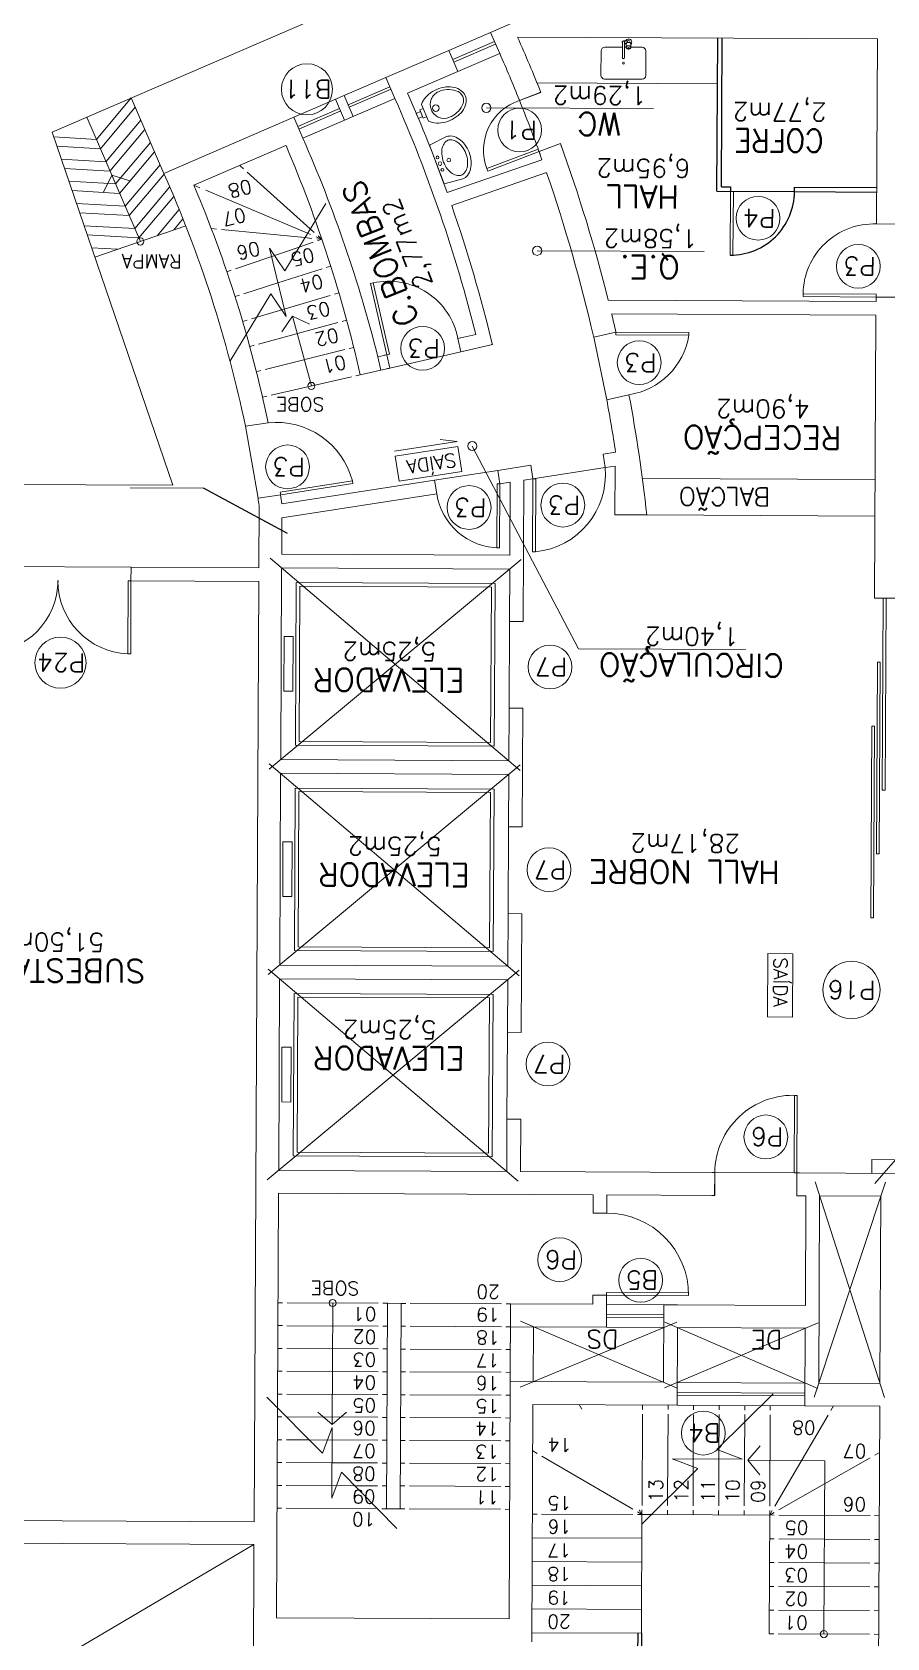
# Model space of a CAD drawing. Extents: x -1057 to 3416, y -340 to 4111.
# Drawn here: x 2277.58 to 2286.94, y -29.12 to -11.53 of the extents above; entities that cross this region are included whole.
import ezdxf
from ezdxf.enums import TextEntityAlignment as Align

# ---------------------------------------------------------------- set-up
doc = ezdxf.new("R2010")
doc.units = 0
doc.header["$LTSCALE"] = 50
for name, pattern in [('CONTINU', [0]), ('DASHDOT', [1, 0.5, -0.25, 0, -0.25]), ('HIDDEN', [9.525, 6.35, -3.175])]:
    doc.linetypes.add(name, pattern=pattern)
doc.layers.add('0.1', color=8, linetype='Continuous', lineweight=13)
doc.styles.add('80X50', font='romans.shx')
doc.styles.get("Standard").update_dxf_attribs({"font": 'romans.shx'})

# ---------------------------------------------------------------- blocks, each defined once
blk = doc.blocks.new('P60 - parede 25cm')
blk.add_lwpolyline([(-0.725, 0.57), (-0.125, 0.57), (-0.125, 0.6), (-0.725, 0.6)], close=True)
for points in [[(-0.125, 0.63), (-0.125, 0.6), (0.125, 0.6), (0.125, 0.63)], [(-0.125, -0.03), (-0.125, 0), (0.125, 0), (0.125, -0.03)]]:
    blk.add_lwpolyline(points)
at = {"color": 8}
blk.add_arc((-0.154, 0.57), 0.571, 180, 272.8975, dxfattribs=at)
blk = doc.blocks.new('P90 - parede 25cm')
for points in [[(-0.125, 0.93), (-0.125, 0.9), (0.125, 0.9), (0.125, 0.93)], [(-0.125, -0.03), (-0.125, 0), (0.125, 0), (0.125, -0.03)]]:
    blk.add_lwpolyline(points)
blk.add_lwpolyline([(-0.975, 0.03), (-0.125, 0.03), (-0.125, 0), (-0.975, 0)], close=True)
at = {"color": 8}
blk.add_arc((-0.117, 0.042), 0.859, 90.5007, 182.7724, dxfattribs=at)
blk = doc.blocks.new('P80 - parede 25cm')
for points in [[(-0.03, -0.125), (0, -0.125), (0, 0.125), (-0.03, 0.125)], [(0.83, -0.125), (0.8, -0.125), (0.8, 0.125), (0.83, 0.125)]]:
    blk.add_lwpolyline(points)
blk.add_lwpolyline([(0.77, -0.925), (0.77, -0.125), (0.8, -0.125), (0.8, -0.925)], close=True)
at = {"color": 8}
blk.add_arc((0.774, -0.15), 0.775, 178.1408, 269.6698, dxfattribs=at)
blk = doc.blocks.new('P90')
for points in [[(0.075, 0.93), (0.075, 0.9), (-0.075, 0.9), (-0.075, 0.93)], [(0.075, -0.03), (0.075, 0), (-0.075, 0), (-0.075, -0.03)]]:
    blk.add_lwpolyline(points)
blk.add_lwpolyline([(0.975, 0.87), (0.075, 0.87), (0.075, 0.9), (0.975, 0.9)], close=True)
at = {"color": 8}
blk.add_arc((0.075, 0.9), 0.9, 270, 0, dxfattribs=at)
blk = doc.blocks.new('P80')
for points in [[(0, 0.86), (0, 0.83), (0.15, 0.83), (0.15, 0.86)], [(0, 0), (0, 0.03), (0.15, 0.03), (0.15, 0)]]:
    blk.add_lwpolyline(points)
blk.add_lwpolyline([(-0.8, 0.06), (0, 0.06), (0, 0.03), (-0.8, 0.03)], close=True)
at = {"color": 8}
blk.add_arc((-0.025, 0.056), 0.775, 88.1408, 179.6698, dxfattribs=at)
blk = doc.blocks.new('Cuba-emp')
blk.add_lwpolyline([(0.21, 0.248), (0, 0.227), (0, -0.227), (0.21, -0.248, 0.137816), (0.271, -0.231, 0.107041), (0.329, -0.176, 0.080751), (0.364, -0.099, 0.068643), (0.378, -0.001, 0.068643), (0.364, 0.098, 0.080751), (0.329, 0.174, 0.107041), (0.271, 0.23, 0.115752), (0.21, 0.248)], format="xyb")
blk.add_lwpolyline([(0.21, 0.205, -0.131827), (0.25, 0.194, -0.106633), (0.297, 0.151, -0.083482), (0.328, 0.087, -0.072232), (0.341, 0, -0.072232), (0.328, -0.087, -0.083482), (0.297, -0.151, -0.106633), (0.25, -0.194, -0.131827), (0.21, -0.205, -0.131827), (0.17, -0.194, -0.106633), (0.123, -0.151, -0.083482), (0.092, -0.087, -0.072232), (0.079, 0, -0.072232), (0.092, 0.087, -0.083482), (0.123, 0.151, -0.106633), (0.17, 0.194, -0.131827)], format="xyb", close=True)
for centre, radius in [((0.037, -0.002), 0.0193), ((0.037, -0.002), 0.0193), ((0.036, 0.071), 0.0155), ((0.14, -0.001), 0.0198), ((0.036, -0.076), 0.0155)]:
    blk.add_circle(centre, radius)
blk = doc.blocks.new('Vaso')
for points in [[(0.03, -0.05), (0.03, 0), (-0.03, 0), (-0.03, -0.05)], [(0.05, -0.09), (0.05, -0.05), (-0.05, -0.05), (-0.05, -0.09)]]:
    blk.add_lwpolyline(points)
for points in [[(0.183, -0.31, -0.071776), (0.168, -0.413, -0.083144), (0.129, -0.494, -0.106699), (0.065, -0.552, -0.132564), (-0.002, -0.57, -0.132564), (-0.069, -0.552, -0.106699), (-0.133, -0.494, -0.083144), (-0.172, -0.413, -0.071776), (-0.187, -0.31, -0.071776), (-0.172, -0.207, -0.083144), (-0.133, -0.126, -0.060171), (-0.1, -0.09), (0.096, -0.09, -0.060171), (0.129, -0.126, -0.083144), (0.168, -0.207, -0.071776)], [(-0.088, -0.497, 0.2474), (0, -0.541, 0.2474), (0.088, -0.497, 0.197858), (0.152, -0.318, 0.418329), (0, -0.168, 0.418329), (-0.152, -0.318, 0.197858)]]:
    blk.add_lwpolyline(points, format="xyb", close=True)
blk.add_circle((-0.002, -0.22), 0.0352)
blk = doc.blocks.new('ÁREA')
for p in [(0.00005, 0.00376), (0, 0)]:
    blk.add_attdef('COMPARTIMENTO', text='', height=0.0025).set_placement(p, align=Align.CENTER)
at = {"color": 1}
for p in [(-0.00005, -0.00376), (-0.0001, -0.00752)]:
    blk.add_attdef('ÁREA', text='', height=0.002, dxfattribs=at).set_placement(p, align=Align.CENTER)
blk = doc.blocks.new('PIA')
for p, q in [((0, 0.245), (0.044, 0.245)), ((0.01, 0.23), (0.01, 0.06)), ((0.01, 0.215), (0.031, 0.215)), ((0.03, 0.175), (0.01, 0.175))]:
    blk.add_line(p, q)
blk.add_lwpolyline([(-0.01, 0.23), (-0.01, 0.06)])
for points in [[(0.08, 0.173), (0.08, 0.21, 0.133256), (0.078, 0.217, 0.106756), (0.073, 0.223, 0.082828), (0.065, 0.227, 0.071352), (0.055, 0.228, 0.071352), (0.045, 0.227, 0.082828), (0.037, 0.223, 0.106756), (0.032, 0.217, 0.133256), (0.03, 0.21), (0.03, 0.173)], [(-0.01, 0.175), (-0.205, 0.175, 0.414214), (-0.245, 0.135), (-0.245, -0.135, 0.414214), (-0.205, -0.175), (0.205, -0.175, 0.414214), (0.245, -0.135), (0.245, 0.135, 0.414214), (0.205, 0.175), (0.08, 0.175)]]:
    blk.add_lwpolyline(points, format="xyb")
blk.add_lwpolyline([(0.03, 0.173, 0.133256), (0.032, 0.166, 0.106756), (0.037, 0.16, 0.082828), (0.045, 0.157, 0.071352), (0.055, 0.155, 0.071352), (0.065, 0.157, 0.082828), (0.073, 0.16, 0.106756), (0.078, 0.166, 0.133256), (0.08, 0.173, 0.133256), (0.078, 0.179, 0.106756), (0.073, 0.185, 0.082828), (0.065, 0.189, 0.071352), (0.055, 0.19, 0.071352), (0.045, 0.189, 0.082828), (0.037, 0.185, 0.106756), (0.032, 0.179, 0.133256)], format="xyb", close=True)
at = {"color": 8}
for points in [[(0.046, 0.245, 0.263265), (0.037, 0.23), (0.037, 0.223)], [(0.073, 0.223), (0.073, 0.23, 0.546464), (0.048, 0.246, 0.546464)]]:
    blk.add_lwpolyline(points, format="xyb", dxfattribs=at)
blk.add_lwpolyline([(0.062, 0.165, 0.133256), (0.062, 0.167, 0.106756), (0.06, 0.169, 0.082828), (0.058, 0.17, 0.071352), (0.055, 0.171, 0.071352), (0.052, 0.17, 0.082828), (0.05, 0.169, 0.106756), (0.048, 0.167, 0.133256), (0.047, 0.165, 0.133256), (0.048, 0.163, 0.106756), (0.05, 0.162, 0.082828), (0.052, 0.16, 0.071352), (0.055, 0.16, 0.071352), (0.058, 0.16, 0.082828), (0.06, 0.162, 0.106756), (0.062, 0.163, 0.133256)], format="xyb", close=True, dxfattribs=at)
blk.add_circle((0, 0), 0.01)
for centre, radius, start, end in [((0, 0.23), 0.015, 311.8103, 228.1897), ((0, 0.23), 0.01, 0.0002, 180.0002), ((0.044, 0.255), 0.01, 270, 294.62), ((0, 0.06), 0.01, 180.0001, 0.0001)]:
    blk.add_arc(centre, radius, start, end)
for centre, radius, start, end in [((0.055, 0.23), 0.035, 315.5847, 154.6231), ((0.055, 0.23), 0.035, 205.3769, 224.4153), ((0, 0.06), 0.0125, 143.1301, 36.8699)]:
    blk.add_arc(centre, radius, start, end, dxfattribs=at)

msp = doc.modelspace()

# ---------------------------------------------------------------- linework, layer by layer
at = {"layer": '0.1', "color": 8}
for p, q in [((2281.583, -10.992), (2277.794, -12.625)), ((2282.142, -11.731), (2282.601, -11.533)), ((2282.185, -11.832), (2282.645, -11.634)), ((2282.197, -11.86), (2282.656, -11.662)), ((2282.241, -11.961), (2282.7, -11.763)), ((2280.443, -12.463), (2281.453, -12.028)), ((2281.038, -12.327), (2281.497, -12.129)), ((2283.109, -12.087), (2285.086, -12.097)), ((2280.542, -12.693), (2281.552, -12.257)), ((2281.001, -12.495), (2280.902, -12.266)), ((2281.093, -12.455), (2280.994, -12.226)), ((2281.049, -12.354), (2281.509, -12.156)), ((2280.487, -12.564), (2280.946, -12.367)), ((2280.498, -12.592), (2280.958, -12.394)), ((2279.119, -16.494), (2277.794, -12.625)), ((2278.448, -13.097), (2278.357, -13.283)), ((2278.762, -13.824), (2278.448, -13.097)), ((2278.448, -13.097), (2278.646, -13.158)), ((2280.428, -14.642), (2280.312, -14.814)), ((2280.636, -15.406), (2280.428, -14.642)), ((2280.428, -14.642), (2280.615, -14.731)), ((2283.731, -14.874), (2283.873, -15.559)), ((2282.276, -15.033), (2281.496, -15.21)), ((2280.052, -16.635), (2279.913, -15.847)), ((2281.987, -16.439), (2282.679, -16.332)), ((2283.065, -16.424), (2283.856, -16.301)), ((2279.119, -16.494), (2268.665, -16.443)), ((2284.264, -16.42), (2286.815, -16.432)), ((2284.312, -16.82), (2286.813, -16.832)), ((2277.06, -17.384), (2278.66, -17.392)), ((2282.807, -17.987), (2282.803, -18.937)), ((2282.796, -20.237), (2282.792, -21.187)), ((2282.78, -23.437), (2282.785, -22.487)), ((2285.958, -24.028), (2285.058, -24.024)), ((2280.321, -25.45), (2280.271, -25.45)), ((2281.37, -25.455), (2280.371, -25.451)), ((2280.87, -25.453), (2280.864, -26.784)), ((2281.47, -25.456), (2281.42, -25.456)), ((2281.67, -25.457), (2281.62, -25.457)), ((2282.82, -25.463), (2282.77, -25.462)), ((2282.816, -26.313), (2282.82, -25.463)), ((2284.65, -25.472), (2283.87, -25.468)), ((2284.5, -25.581), (2283.87, -25.578)), ((2284.5, -25.611), (2283.87, -25.608)), ((2280.319, -25.7), (2280.269, -25.7)), ((2281.369, -25.705), (2280.369, -25.701)), ((2281.469, -25.706), (2281.419, -25.706)), ((2281.669, -25.707), (2281.619, -25.707)), ((2282.819, -25.713), (2282.769, -25.712)), ((2284.499, -25.721), (2283.869, -25.718)), ((2280.318, -25.95), (2280.268, -25.95)), ((2281.368, -25.955), (2280.368, -25.951)), ((2281.468, -25.956), (2281.418, -25.956)), ((2281.668, -25.957), (2281.618, -25.957)), ((2282.818, -25.963), (2282.768, -25.962)), ((2280.317, -26.2), (2280.267, -26.2)), ((2281.367, -26.205), (2280.367, -26.201)), ((2281.467, -26.206), (2281.417, -26.206)), ((2281.667, -26.207), (2281.617, -26.207)), ((2282.817, -26.213), (2282.767, -26.212)), ((2286.046, -26.329), (2284.646, -26.322)), ((2280.316, -26.45), (2280.266, -26.45)), ((2281.366, -26.455), (2280.366, -26.451)), ((2281.466, -26.456), (2281.416, -26.456)), ((2281.666, -26.457), (2281.616, -26.457)), ((2282.816, -26.463), (2282.766, -26.462)), ((2286.046, -26.439), (2284.646, -26.432)), ((2286.046, -26.469), (2284.646, -26.462)), ((2280.314, -26.7), (2280.264, -26.7)), ((2281.364, -26.705), (2280.364, -26.701)), ((2280.864, -26.784), (2280.707, -26.649)), ((2280.864, -26.784), (2281.022, -26.65)), ((2281.464, -26.706), (2281.414, -26.706)), ((2281.664, -26.707), (2281.614, -26.707)), ((2282.814, -26.713), (2282.764, -26.712)), ((2284.545, -26.621), (2284.545, -26.571)), ((2286.045, -26.579), (2284.645, -26.572)), ((2284.825, -26.623), (2284.825, -26.573)), ((2285.105, -26.624), (2285.105, -26.574)), ((2285.38, -27.675), (2285.385, -26.675)), ((2285.385, -26.625), (2285.385, -26.575)), ((2285.66, -27.677), (2285.665, -26.677)), ((2285.665, -26.627), (2285.665, -26.577)), ((2285.717, -27.677), (2286.3, -26.68)), ((2286.329, -26.63), (2286.358, -26.58)), ((2280.313, -26.95), (2280.263, -26.95)), ((2280.613, -26.952), (2281.363, -26.955)), ((2281.463, -26.956), (2281.413, -26.956)), ((2281.663, -26.957), (2281.613, -26.957)), ((2282.813, -26.963), (2282.763, -26.962)), ((2285.418, -27.175), (2285.554, -27.019)), ((2280.312, -27.2), (2280.262, -27.2)), ((2281.362, -27.205), (2280.862, -27.203)), ((2281.462, -27.206), (2281.412, -27.206)), ((2281.662, -27.207), (2281.612, -27.207)), ((2282.812, -27.213), (2282.762, -27.212)), ((2284.82, -27.673), (2284.822, -27.161)), ((2285.1, -27.674), (2285.102, -27.162)), ((2285.418, -27.175), (2286.262, -27.18)), ((2285.418, -27.175), (2285.552, -27.334)), ((2285.759, -27.719), (2286.762, -27.147)), ((2286.253, -29.08), (2286.262, -27.18)), ((2286.812, -27.118), (2286.863, -27.09)), ((2280.311, -27.45), (2280.261, -27.45)), ((2281.361, -27.455), (2281.111, -27.454)), ((2281.461, -27.456), (2281.411, -27.456)), ((2281.661, -27.457), (2281.611, -27.457)), ((2282.811, -27.463), (2282.761, -27.462)), ((2284.54, -27.671), (2284.54, -27.594)), ((2280.309, -27.7), (2280.259, -27.7)), ((2281.659, -27.707), (2281.609, -27.707)), ((2282.809, -27.713), (2282.759, -27.712)), ((2285.709, -27.777), (2284.362, -27.77)), ((2284.539, -27.771), (2284.539, -27.721)), ((2284.819, -27.773), (2284.819, -27.723)), ((2285.099, -27.774), (2285.099, -27.724)), ((2285.379, -27.775), (2285.379, -27.725)), ((2285.653, -29.077), (2285.659, -27.727)), ((2285.659, -27.777), (2285.688, -27.727)), ((2285.659, -27.777), (2285.709, -27.748)), ((2286.759, -27.782), (2285.759, -27.777)), ((2286.859, -27.783), (2286.809, -27.782)), ((2285.708, -28.037), (2285.658, -28.037)), ((2286.758, -28.042), (2285.758, -28.037)), ((2286.858, -28.043), (2286.808, -28.042)), ((2285.707, -28.297), (2285.657, -28.297)), ((2286.757, -28.302), (2285.757, -28.297)), ((2286.857, -28.303), (2286.807, -28.302)), ((2285.705, -28.557), (2285.655, -28.557)), ((2286.755, -28.562), (2285.755, -28.557)), ((2286.855, -28.563), (2286.805, -28.562)), ((2285.704, -28.817), (2285.654, -28.817)), ((2286.754, -28.822), (2285.754, -28.817)), ((2286.854, -28.823), (2286.804, -28.822)), ((2285.703, -29.077), (2285.653, -29.077)), ((2286.753, -29.082), (2285.753, -29.077)), ((2286.853, -29.083), (2286.803, -29.082))]:
    msp.add_line(p, q, dxfattribs=at)
at = {"layer": '0.1', "color": 7}
for p, q in [((2282.827, -11.435), (2282.601, -11.533)), ((2282.7, -11.763), (2282.601, -11.533)), ((2282.895, -11.586), (2286.839, -11.605)), ((2286.829, -13.632), (2286.839, -11.605)), ((2282.142, -11.731), (2281.453, -12.028)), ((2282.241, -11.961), (2282.142, -11.731)), ((2282.241, -11.961), (2281.69, -12.198)), ((2281.552, -12.257), (2281.453, -12.028)), ((2283.151, -12.19), (2282.918, -12.279)), ((2280.443, -12.463), (2279.019, -13.078)), ((2280.542, -12.693), (2280.443, -12.463)), ((2280.358, -12.772), (2279.348, -13.208)), ((2283.132, -12.84), (2283.365, -12.751)), ((2282.124, -13.289), (2283.163, -12.929)), ((2282.174, -13.43), (2283.213, -13.07)), ((2287.079, -13.633), (2286.829, -13.632)), ((2283.89, -14.468), (2286.825, -14.482)), ((2286.825, -14.482), (2286.825, -14.432)), ((2286.825, -14.432), (2287.075, -14.433)), ((2283.927, -14.618), (2286.824, -14.632)), ((2286.809, -17.732), (2286.824, -14.632)), ((2282.242, -14.886), (2282.438, -14.842)), ((2282.242, -14.886), (2282.276, -15.033)), ((2283.974, -14.818), (2283.731, -14.874)), ((2281.365, -15.086), (2281.462, -15.064)), ((2281.365, -15.086), (2281.398, -15.232)), ((2281.462, -15.064), (2281.496, -15.21)), ((2282.276, -15.033), (2282.62, -14.954)), ((2281.172, -15.284), (2281.496, -15.21)), ((2284.117, -15.504), (2283.873, -15.559)), ((2280.161, -15.811), (2279.913, -15.847)), ((2283.97, -16.132), (2283.833, -16.153)), ((2283.856, -16.301), (2283.833, -16.153)), ((2283.042, -16.275), (2282.679, -16.332)), ((2282.679, -16.332), (2282.702, -16.48)), ((2283.065, -16.424), (2283.042, -16.275)), ((2283.966, -16.284), (2283.856, -16.301)), ((2283.963, -16.818), (2283.966, -16.284)), ((2281.987, -16.439), (2280.314, -16.698)), ((2281.987, -16.439), (2282.01, -16.587)), ((2282.815, -16.462), (2282.702, -16.48)), ((2282.811, -17.262), (2282.815, -16.462)), ((2282.957, -17.988), (2282.965, -16.439)), ((2283.065, -16.424), (2282.965, -16.439)), ((2280.3, -16.599), (2280.052, -16.635)), ((2282.01, -16.587), (2280.313, -16.85)), ((2280.06, -17.399), (2280.064, -16.715)), ((2280.311, -17.25), (2280.313, -16.85)), ((2284.312, -16.82), (2283.963, -16.818)), ((2278.659, -17.542), (2278.66, -17.392)), ((2278.66, -17.392), (2280.06, -17.399)), ((2280.3, -19.5), (2280.31, -17.4)), ((2282.81, -17.412), (2280.31, -17.4)), ((2282.811, -17.262), (2280.311, -17.25)), ((2282.807, -17.987), (2282.81, -17.412)), ((2278.659, -17.542), (2280.059, -17.549)), ((2280.009, -27.849), (2280.059, -17.549)), ((2286.809, -17.732), (2287.059, -17.733)), ((2282.807, -17.987), (2282.957, -17.988)), ((2282.8, -19.512), (2282.803, -18.937)), ((2282.953, -18.938), (2282.803, -18.937)), ((2282.946, -20.238), (2282.953, -18.938)), ((2282.8, -19.512), (2280.3, -19.5)), ((2280.289, -21.75), (2280.299, -19.65)), ((2282.799, -19.662), (2280.299, -19.65)), ((2282.796, -20.237), (2282.799, -19.662)), ((2282.796, -20.237), (2282.946, -20.238)), ((2282.789, -21.762), (2282.792, -21.187)), ((2282.942, -21.188), (2282.792, -21.187)), ((2282.935, -22.488), (2282.942, -21.188)), ((2282.789, -21.762), (2280.289, -21.75)), ((2280.278, -24), (2280.288, -21.9)), ((2282.788, -21.912), (2280.288, -21.9)), ((2282.785, -22.487), (2282.788, -21.912)), ((2282.785, -22.487), (2282.935, -22.488)), ((2282.778, -24.012), (2282.78, -23.437)), ((2282.93, -23.438), (2282.78, -23.437)), ((2282.928, -24.013), (2282.93, -23.438)), ((2282.778, -24.012), (2280.278, -24)), ((2285.058, -24.024), (2282.928, -24.013)), ((2285.058, -24.024), (2285.056, -24.274)), ((2285.956, -24.278), (2285.958, -24.028)), ((2287.028, -24.033), (2285.958, -24.028)), ((2280.253, -28.9), (2280.276, -24.25)), ((2283.726, -24.267), (2280.276, -24.25)), ((2283.725, -24.467), (2283.726, -24.267)), ((2283.875, -24.468), (2283.876, -24.268)), ((2285.056, -24.274), (2283.876, -24.268)), ((2286.056, -24.279), (2285.956, -24.278)), ((2286.05, -25.479), (2286.056, -24.279)), ((2286.196, -26.329), (2286.206, -24.279)), ((2286.876, -24.283), (2286.206, -24.279)), ((2286.866, -26.333), (2286.876, -24.283)), ((2283.725, -24.467), (2283.875, -24.468)), ((2281.459, -27.706), (2281.47, -25.456)), ((2281.62, -25.457), (2281.47, -25.456)), ((2281.609, -27.707), (2281.62, -25.457)), ((2282.803, -28.913), (2282.82, -25.463)), ((2283.72, -25.467), (2282.82, -25.463)), ((2283.72, -25.467), (2283.721, -25.367)), ((2283.871, -25.368), (2283.721, -25.367)), ((2283.871, -25.368), (2283.869, -25.718)), ((2284.496, -26.321), (2284.5, -25.471)), ((2286.05, -25.479), (2284.5, -25.471)), ((2283.869, -25.718), (2282.819, -25.713)), ((2283.066, -26.314), (2283.069, -25.714)), ((2284.645, -26.572), (2284.649, -25.722)), ((2286.049, -25.729), (2284.649, -25.722)), ((2286.045, -26.579), (2286.049, -25.729)), ((2284.496, -26.321), (2282.816, -26.313)), ((2286.866, -26.333), (2286.196, -26.329)), ((2283.052, -29.164), (2283.065, -26.564)), ((2284.645, -26.572), (2283.065, -26.564)), ((2286.865, -26.583), (2286.045, -26.579)), ((2286.849, -29.856), (2286.865, -26.583)), ((2281.609, -27.707), (2281.409, -27.706)), ((2280.009, -27.849), (2275.009, -27.824)), ((2280.007, -28.099), (2273.858, -28.068)), ((2279.996, -30.399), (2280.007, -28.099)), ((2280.253, -28.9), (2282.803, -28.913))]:
    msp.add_line(p, q, dxfattribs=at)
at = {"layer": '0.1', "color": 8, "linetype": 'CONTINU', "lineweight": -2}
for p, q in [((2285.081, -13.274), (2285.089, -11.597)), ((2285.131, -13.224), (2285.139, -11.597)), ((2285.081, -13.274), (2285.929, -13.278)), ((2285.131, -13.224), (2285.231, -13.224)), ((2285.231, -13.224), (2285.231, -13.274)), ((2285.931, -13.228), (2286.831, -13.232)), ((2285.931, -13.278), (2285.931, -13.228)), ((2285.931, -13.278), (2286.831, -13.282)), ((2280.375, -17.022), (2279.455, -16.525)), ((2284.213, -29.07), (2284.212, -29.286)), ((2284.253, -29.07), (2284.247, -30.17))]:
    msp.add_line(p, q, dxfattribs=at)
at = {"layer": '0.1', "color": 8, "linetype": 'CONTINU'}
for p, q in [((2278.662, -12.251), (2278.28, -12.706)), ((2279.019, -13.078), (2278.662, -12.251)), ((2278.762, -13.824), (2278.174, -12.462)), ((2278.707, -12.354), (2278.324, -12.808)), ((2282.554, -12.36), (2284.384, -12.369)), ((2278.768, -12.495), (2278.385, -12.95)), ((2278.812, -12.598), (2278.429, -13.052)), ((2277.813, -12.679), (2278.28, -12.706)), ((2277.848, -12.781), (2278.324, -12.808)), ((2278.873, -12.739), (2278.49, -13.194)), ((2277.896, -12.922), (2278.385, -12.95)), ((2278.917, -12.842), (2278.534, -13.297)), ((2278.978, -12.983), (2278.595, -13.438)), ((2279.893, -13.027), (2279.852, -12.99)), ((2277.931, -13.024), (2278.429, -13.052)), ((2277.979, -13.165), (2278.49, -13.194)), ((2279.022, -13.086), (2278.64, -13.541)), ((2278.014, -13.267), (2278.534, -13.297)), ((2279.083, -13.228), (2278.701, -13.682)), ((2279.128, -13.33), (2278.745, -13.785)), ((2279.414, -13.236), (2279.348, -13.208)), ((2278.062, -13.408), (2278.595, -13.438)), ((2278.097, -13.51), (2278.64, -13.541)), ((2279.189, -13.472), (2278.945, -13.761)), ((2278.145, -13.651), (2278.701, -13.682)), ((2279.26, -13.653), (2278.263, -13.995)), ((2279.233, -13.574), (2279.129, -13.698)), ((2279.595, -13.688), (2279.54, -13.682)), ((2280.667, -13.724), (2280.624, -13.685)), ((2278.18, -13.753), (2278.745, -13.785)), ((2278.228, -13.893), (2278.512, -13.909)), ((2280.657, -13.833), (2280.503, -13.885)), ((2280.642, -13.79), (2280.565, -13.782)), ((2280.628, -13.748), (2280.595, -13.734)), ((2280.752, -13.8), (2280.69, -13.774)), ((2280.752, -13.8), (2280.697, -13.795)), ((2280.752, -13.8), (2280.704, -13.817)), ((2280.752, -13.8), (2280.709, -13.762)), ((2283.111, -13.926), (2284.941, -13.935)), ((2279.758, -14.139), (2279.711, -14.155)), ((2280.269, -14.277), (2280.753, -14.124)), ((2280.8, -14.108), (2280.848, -14.093)), ((2279.8, -14.426), (2279.847, -14.411)), ((2280.843, -14.417), (2279.979, -14.671)), ((2280.938, -14.388), (2280.89, -14.402)), ((2279.931, -14.685), (2279.883, -14.699)), ((2280.926, -14.712), (2280.058, -14.948)), ((2281.023, -14.685), (2280.974, -14.699)), ((2280.01, -14.961), (2279.961, -14.974)), ((2281.004, -15.008), (2280.13, -15.227)), ((2281.101, -14.984), (2281.052, -14.996)), ((2280.082, -15.239), (2280.033, -15.251)), ((2281.172, -15.284), (2281.124, -15.295)), ((2281.075, -15.306), (2280.197, -15.506)), ((2280.149, -15.517), (2280.1, -15.528)), ((2282.233, -16.016), (2282.046, -15.993)), ((2281.547, -16.122), (2282.233, -16.016)), ((2283.565, -18.286), (2282.399, -16.065)), ((2278.65, -16.521), (2279.455, -16.525)), ((2283.565, -18.286), (2285.395, -18.295)), ((2286.811, -24.142), (2287.871, -22.933))]:
    msp.add_line(p, q, dxfattribs=at)
at = {"layer": '0.1', "color": 8, "linetype": 'DASHDOT', "ltscale": 0.2}
for p, q in [((2280.624, -13.685), (2279.934, -13.064)), ((2280.595, -13.734), (2279.48, -13.263)), ((2280.565, -13.782), (2279.651, -13.693)), ((2280.503, -13.885), (2279.805, -14.123)), ((2279.895, -14.396), (2280.269, -14.277)), ((2282.72, -25.462), (2281.72, -25.457)), ((2282.719, -25.712), (2281.719, -25.707)), ((2282.718, -25.962), (2281.718, -25.957)), ((2282.717, -26.212), (2281.717, -26.207)), ((2282.716, -26.462), (2281.716, -26.457)), ((2282.714, -26.712), (2281.714, -26.707)), ((2283.601, -26.616), (2283.572, -26.566)), ((2284.26, -27.67), (2284.265, -26.67)), ((2284.265, -26.62), (2284.265, -26.57)), ((2284.54, -27.594), (2284.545, -26.671)), ((2284.822, -27.161), (2284.825, -26.673)), ((2285.102, -27.162), (2285.105, -26.674)), ((2280.613, -26.952), (2280.363, -26.951)), ((2282.713, -26.962), (2281.713, -26.957)), ((2283.112, -27.1), (2283.063, -27.071)), ((2280.862, -27.203), (2280.362, -27.201)), ((2282.712, -27.212), (2281.712, -27.207)), ((2284.159, -27.712), (2283.162, -27.129)), ((2281.111, -27.454), (2280.361, -27.451)), ((2282.711, -27.462), (2281.711, -27.457)), ((2281.359, -27.705), (2280.359, -27.701)), ((2282.709, -27.712), (2281.709, -27.707)), ((2283.109, -27.764), (2283.059, -27.764)), ((2284.159, -27.769), (2283.159, -27.764)), ((2284.259, -27.77), (2284.209, -27.741)), ((2284.362, -27.77), (2284.209, -27.769)), ((2284.259, -27.77), (2284.23, -27.72)), ((2284.253, -29.07), (2284.259, -27.72)), ((2284.258, -28.03), (2283.058, -28.024)), ((2284.257, -28.29), (2283.057, -28.284)), ((2284.255, -28.55), (2283.055, -28.544)), ((2284.254, -28.81), (2283.054, -28.804)), ((2284.253, -29.07), (2283.053, -29.064))]:
    msp.add_line(p, q, dxfattribs=at)
at = {"layer": '0.1', "color": 8, "linetype": 'DASHDOT', "ltscale": 0.3}
for p, q in [((2282.936, -17.308), (2280.174, -19.605)), ((2282.924, -19.618), (2280.186, -17.295)), ((2282.925, -19.558), (2280.163, -21.854)), ((2282.913, -21.868), (2280.175, -19.545)), ((2282.913, -21.808), (2280.152, -24.104)), ((2282.902, -24.118), (2280.164, -21.794)), ((2286.927, -24.129), (2286.145, -26.483)), ((2286.916, -26.487), (2286.157, -24.125)), ((2284.643, -25.662), (2282.923, -26.373)), ((2284.639, -26.382), (2282.927, -25.653)), ((2286.189, -25.669), (2284.506, -26.381)), ((2286.186, -26.389), (2284.51, -25.661)), ((2274.948, -31.074), (2280.007, -28.099))]:
    msp.add_line(p, q, dxfattribs=at)
at = {"layer": '0.1', "color": 8, "linetype": 'HIDDEN', "ltscale": 0.02}
for p, q in [((2287.028, -23.883), (2286.778, -23.882)), ((2286.778, -23.882), (2286.778, -24.032))]:
    msp.add_line(p, q, dxfattribs=at)
at = {"layer": '0.1', "color": 8}
for points in [[(2285.231, -13.274), (2285.261, -13.275), (2285.257, -13.974), (2285.227, -13.974)], [(2283.974, -14.818), (2283.974, -14.848), (2284.774, -14.852), (2284.774, -14.822)], [(2280.3, -16.599), (2280.295, -16.57), (2281.086, -16.447), (2281.09, -16.477)], [(2282.702, -16.48), (2282.672, -16.48), (2282.668, -17.18), (2282.698, -17.18)], [(2283.065, -16.424), (2283.095, -16.424), (2283.091, -17.224), (2283.061, -17.224)], [(2278.659, -17.542), (2278.629, -17.542), (2278.626, -18.342), (2278.656, -18.342)], [(2282.641, -19.352), (2280.461, -19.341), (2280.469, -17.561), (2282.649, -17.572)], [(2282.601, -19.311), (2280.501, -19.301), (2280.509, -17.601), (2282.609, -17.611)], [(2286.934, -17.733), (2286.904, -17.733), (2286.893, -19.833), (2286.923, -19.833)], [(2280.434, -18.751), (2280.334, -18.75), (2280.337, -18.15), (2280.437, -18.151)], [(2286.87, -18.433), (2286.84, -18.432), (2286.83, -20.532), (2286.86, -20.532)], [(2286.807, -19.132), (2286.777, -19.132), (2286.766, -21.232), (2286.796, -21.232)], [(2282.63, -21.602), (2280.45, -21.591), (2280.458, -19.811), (2282.638, -19.822)], [(2282.59, -21.561), (2280.49, -21.551), (2280.498, -19.851), (2282.598, -19.861)], [(2280.422, -21.001), (2280.322, -21), (2280.325, -20.4), (2280.425, -20.401)], [(2282.618, -23.852), (2280.438, -23.841), (2280.447, -22.061), (2282.627, -22.072)], [(2282.579, -23.811), (2280.479, -23.801), (2280.487, -22.101), (2282.587, -22.111)], [(2280.411, -23.251), (2280.311, -23.25), (2280.314, -22.65), (2280.414, -22.651)]]:
    msp.add_lwpolyline(points, close=True, dxfattribs=at)
for points in [[(2279.742, -15.137), (2280.192, -14.397), (2280.359, -14.647), (2280.176, -13.897), (2280.344, -14.147), (2280.793, -13.407)], [(2281.574, -27.922), (2280.965, -27.307), (2280.86, -27.589), (2280.864, -26.817), (2280.759, -27.099), (2280.149, -26.484)], [(2285.696, -26.449), (2285.08, -27.059), (2285.362, -27.164), (2284.59, -27.16), (2284.873, -27.265), (2284.257, -27.874)]]:
    msp.add_lwpolyline(points, dxfattribs=at)
at = {"layer": '0.1', "color": 8, "linetype": 'CONTINU'}
for points in [[(2282.242, -16.07), (2281.556, -16.176), (2281.598, -16.448), (2282.284, -16.342)], [(2285.639, -21.625), (2285.636, -22.319), (2285.91, -22.32), (2285.914, -21.626)]]:
    msp.add_lwpolyline(points, close=True, dxfattribs=at)
at = {"layer": '0.1', "color": 8}
for centre, radius in [((2280.588, -12.157), 0.28), ((2282.919, -12.603), 0.24), ((2285.532, -13.569), 0.24), ((2278.762, -13.824), 0.0387), ((2286.631, -14.096), 0.24), ((2281.855, -14.995), 0.24), ((2284.229, -15.151), 0.24), ((2280.636, -15.406), 0.0387), ((2280.375, -16.293), 0.24), ((2282.365, -16.738), 0.24), ((2283.392, -16.712), 0.24), ((2277.887, -18.438), 0.28), ((2283.251, -18.485), 0.24), ((2283.24, -20.706), 0.24), ((2286.556, -22.023), 0.314), ((2283.23, -22.834), 0.24), ((2285.617, -23.633), 0.24), ((2283.358, -24.978), 0.24), ((2284.245, -25.203), 0.24), ((2280.87, -25.453), 0.0387), ((2284.931, -26.878), 0.24), ((2286.253, -29.08), 0.0387)]:
    msp.add_circle(centre, radius, dxfattribs=at)
at = {"layer": '0.1', "color": 8, "linetype": 'CONTINU'}
for centre in [(2282.554, -12.36), (2283.111, -13.926), (2282.399, -16.065)]:
    msp.add_circle(centre, 0.0498, dxfattribs=at)
at = {"layer": '0.1', "color": 7}
for centre, radius, start, end in [((2266.841, -18.742), 17.577, 21.885, 24.0239), ((2266.841, -18.742), 17.327, 21.918, 23.7526), ((2266.841, -18.742), 16.077, 14.0375, 23.7858), ((2266.841, -18.742), 16.227, 19.6363, 23.7816), ((2266.721, -18.579), 14.822, 12.8442, 23.0635), ((2266.841, -18.742), 14.977, 14.1272, 23.8197), ((2266.841, -18.742), 17.327, 19.6027, 19.9145), ((2266.841, -18.742), 17.577, 14.0727, 19.9286), ((2266.721, -18.579), 13.472, 11.6987, 24.1006), ((2266.841, -18.742), 17.327, 12.8981, 19.1066), ((2266.721, -18.579), 13.722, 11.6366, 23.0425), ((2266.841, -18.742), 16.227, 13.4966, 19.1066), ((2266.841, -18.742), 17.577, 12.8981, 13.5686), ((2266.841, -18.742), 17.327, 8.6634, 10.5827), ((2266.841, -18.742), 17.577, 6.2771, 10.6157), ((2266.721, -18.579), 13.472, 7.9522, 8.2943), ((2266.721, -18.579), 13.722, 7.8767, 8.2943)]:
    msp.add_arc(centre, radius, start, end, dxfattribs=at)
at = {"layer": '0.1', "color": 8}
for centre, radius, start, end in [((2266.841, -18.742), 17.327, 19.9333, 21.918), ((2283.994, -14.722), 0.791, 278.9389, 350.5641), ((2280.252, -16.668), 0.862, 14.8499, 96.0871), ((2283.012, -16.38), 0.847, 275.361, 5.3475), ((2277.06, -17.534), 0.8, 271.8666, 359.7175), ((2278.659, -17.542), 0.8, 179.7175, 267.5684)]:
    msp.add_arc(centre, radius, start, end, dxfattribs=at)
at = {"layer": '0.1', "color": 8, "linetype": 'CONTINU', "lineweight": -2}
msp.add_arc((2285.231, -13.274), 0.7, 269.7175, 359.7175, dxfattribs=at)
at = {"layer": '0.1', "color": 8, "linetype": 'CONTINU'}
msp.add_arc((2282.702, -16.48), 0.7, 188.8078, 269.7175, dxfattribs=at)

# ---------------------------------------------------------------- block references
at = {"layer": '0.1', "color": 8, "linetype": 'CONTINU', "rotation": 359.7174815060635}
msp.add_blockref('PIA', (2284.056, -11.871), dxfattribs=at)
at = {"layer": '0.1', "color": 8}
for name, p, rotation in [('Vaso', (2281.797, -12.448), 113.0646866442458), ('Cuba-emp', (2282.011, -12.982), 21.06538719818081), ('P80', (2281.433, -15.071), 282.8175079949571)]:
    msp.add_blockref(name, p, dxfattribs=dict(at, rotation=rotation))
ref = msp.add_blockref('ÁREA', (2283.789, -12.413), dxfattribs=dict(at, xscale=133.3333333333334, yscale=133.3333333333334, zscale=133.3333333333334, rotation=179.7174815060635))
ref.add_attrib('COMPARTIMENTO', 'WC', dxfattribs={"layer": '0', "color": 3, "height": 0.25, "rotation": 179.7175}).set_placement((2283.789, -12.413), align=Align.CENTER)
ref.add_attrib('ÁREA', '1,29m2', dxfattribs={"layer": '0', "color": 1, "height": 0.2, "rotation": 179.7175}).set_placement((2283.797, -12.125), align=Align.CENTER)
at = {"layer": '0.1', "color": 8, "xscale": -1}
for name, p, rotation in [('P60 - parede 25cm', (2283.034, -12.235), 200.9068378126468), ('P90 - parede 25cm', (2285.957, -24.153), 89.7174815060634), ('P90', (2283.8, -24.467), 179.7174815060637)]:
    msp.add_blockref(name, p, dxfattribs=dict(at, rotation=rotation))
at = {"layer": '0.1', "color": 8}
ref = msp.add_blockref('ÁREA', (2285.762, -12.593), dxfattribs=dict(at, xscale=133.3333333333334, yscale=133.3333333333334, zscale=133.3333333333334, rotation=179.7174815060635))
ref.add_attrib('COMPARTIMENTO', 'COFRE', dxfattribs={"layer": '0', "color": 3, "height": 0.25, "rotation": 179.7175, "width": 0.9}).set_placement((2285.762, -12.593), align=Align.CENTER)
ref.add_attrib('ÁREA', '2,77m2', dxfattribs={"layer": '0', "color": 1, "height": 0.2, "rotation": 179.7175}).set_placement((2285.77, -12.305), align=Align.CENTER)
ref = msp.add_blockref('ÁREA', (2284.268, -13.21), dxfattribs=dict(at, xscale=133.3333333333334, yscale=133.3333333333334, zscale=133.3333333333334, rotation=179.7174815060635))
ref.add_attrib('COMPARTIMENTO', 'HALL', dxfattribs={"layer": '0', "color": 3, "height": 0.25, "rotation": 179.7175}).set_placement((2284.268, -13.21), align=Align.CENTER)
ref.add_attrib('ÁREA', '6,95m2', dxfattribs={"layer": '0', "color": 1, "height": 0.2, "rotation": 179.7175}).set_placement((2284.276, -12.922), align=Align.CENTER)
ref = msp.add_blockref('ÁREA', (2281.508, -13.912), dxfattribs=dict(at, xscale=133.3333333333333, yscale=133.3333333333333, zscale=133.3333333333333, rotation=111.7384339809684))
ref.add_attrib('COMPARTIMENTO', 'C.BOMBAS', dxfattribs={"layer": '0', "color": 3, "height": 0.25, "rotation": 111.7384}).set_placement((2281.508, -13.912), align=Align.CENTER)
ref.add_attrib('ÁREA', '2,77m2', dxfattribs={"layer": '0', "color": 1, "height": 0.2, "rotation": 111.7384}).set_placement((2281.778, -13.811), align=Align.CENTER)
ref = msp.add_blockref('ÁREA', (2284.346, -13.979), dxfattribs=dict(at, xscale=133.3333333333334, yscale=133.3333333333334, zscale=133.3333333333334, rotation=179.7174815060635))
ref.add_attrib('COMPARTIMENTO', 'Q.E.', dxfattribs={"layer": '0', "color": 3, "height": 0.25, "rotation": 179.7175}).set_placement((2284.346, -13.979), align=Align.CENTER)
ref.add_attrib('ÁREA', '1,58m2', dxfattribs={"layer": '0', "color": 1, "height": 0.2, "rotation": 179.7175}).set_placement((2284.354, -13.691), align=Align.CENTER)
at = {"layer": '0.1', "color": 7, "rotation": 269.7174815060636}
msp.add_blockref('P80 - parede 25cm', (2286.954, -13.633), dxfattribs=at)
at = {"layer": '0.1', "color": 8}
ref = msp.add_blockref('ÁREA', (2285.578, -15.845), dxfattribs=dict(at, xscale=133.3333333333334, yscale=133.3333333333334, zscale=133.3333333333334, rotation=179.7174815060635))
ref.add_attrib('COMPARTIMENTO', 'RECEPÇÃO', dxfattribs={"layer": '0', "color": 3, "height": 0.25, "rotation": 179.7175}).set_placement((2285.578, -15.845), align=Align.CENTER)
ref.add_attrib('ÁREA', '4,90m2', dxfattribs={"layer": '0', "color": 1, "height": 0.2, "rotation": 179.7175}).set_placement((2285.586, -15.557), align=Align.CENTER)
ref = msp.add_blockref('ÁREA', (2284.8, -18.339), dxfattribs=dict(at, xscale=133.3333333333334, yscale=133.3333333333334, zscale=133.3333333333334, rotation=179.7174815060635))
ref.add_attrib('COMPARTIMENTO', 'CIRCULAÇÃO', dxfattribs={"layer": '0', "color": 3, "height": 0.25, "rotation": 179.7175}).set_placement((2284.8, -18.339), align=Align.CENTER)
ref.add_attrib('ÁREA', '1,40m2', dxfattribs={"layer": '0', "color": 1, "height": 0.2, "rotation": 179.7175}).set_placement((2284.808, -18.051), align=Align.CENTER)
ref = msp.add_blockref('ÁREA', (2281.483, -18.503), dxfattribs=dict(at, xscale=133.3333333333334, yscale=133.3333333333334, zscale=133.3333333333334, rotation=179.7174815060635))
ref.add_attrib('COMPARTIMENTO', 'ELEVADOR', dxfattribs={"layer": '0', "color": 3, "height": 0.25, "rotation": 179.7175}).set_placement((2281.483, -18.503), align=Align.CENTER)
ref.add_attrib('ÁREA', '5,25m2', dxfattribs={"layer": '0', "color": 1, "height": 0.2, "rotation": 179.7175}).set_placement((2281.491, -18.215), align=Align.CENTER)
ref = msp.add_blockref('ÁREA', (2281.542, -20.636), dxfattribs=dict(at, xscale=133.3333333333334, yscale=133.3333333333334, zscale=133.3333333333334, rotation=179.7174815060635))
ref.add_attrib('COMPARTIMENTO', 'ELEVADOR', dxfattribs={"layer": '0', "color": 3, "height": 0.25, "rotation": 179.7175}).set_placement((2281.542, -20.636), align=Align.CENTER)
ref.add_attrib('ÁREA', '5,25m2', dxfattribs={"layer": '0', "color": 1, "height": 0.2, "rotation": 179.7175}).set_placement((2281.55, -20.348), align=Align.CENTER)
ref = msp.add_blockref('ÁREA', (2284.726, -20.605), dxfattribs=dict(at, xscale=133.3333333333334, yscale=133.3333333333334, zscale=133.3333333333334, rotation=179.7174815060635))
ref.add_attrib('COMPARTIMENTO', 'HALL NOBRE', dxfattribs={"layer": '0', "color": 3, "height": 0.25, "rotation": 179.7175}).set_placement((2284.726, -20.605), align=Align.CENTER)
ref.add_attrib('ÁREA', '28,17m2', dxfattribs={"layer": '0', "color": 1, "height": 0.2, "rotation": 179.7175}).set_placement((2284.734, -20.317), align=Align.CENTER)
ref = msp.add_blockref('ÁREA', (2277.758, -21.686), dxfattribs=dict(at, xscale=133.3333333333334, yscale=133.3333333333334, zscale=133.3333333333334, rotation=179.7174815060635))
ref.add_attrib('COMPARTIMENTO', 'SUBESTAÇÃO', dxfattribs={"layer": '0', "color": 3, "height": 0.25, "rotation": 179.7175}).set_placement((2277.758, -21.686), align=Align.CENTER)
ref.add_attrib('ÁREA', '51,50m2', dxfattribs={"layer": '0', "color": 1, "height": 0.2, "rotation": 179.7175}).set_placement((2277.766, -21.398), align=Align.CENTER)
ref = msp.add_blockref('ÁREA', (2281.486, -22.646), dxfattribs=dict(at, xscale=133.3333333333334, yscale=133.3333333333334, zscale=133.3333333333334, rotation=179.7174815060635))
ref.add_attrib('COMPARTIMENTO', 'ELEVADOR', dxfattribs={"layer": '0', "color": 3, "height": 0.25, "rotation": 179.7175}).set_placement((2281.486, -22.646), align=Align.CENTER)
ref.add_attrib('ÁREA', '5,25m2', dxfattribs={"layer": '0', "color": 1, "height": 0.2, "rotation": 179.7175}).set_placement((2281.494, -22.358), align=Align.CENTER)

# ---------------------------------------------------------------- texts
at = {"layer": '0.1', "color": 7}
for s, p in [('B11', (2280.859, -12.056)), ('P1', (2283.11, -12.502)), ('P4', (2285.723, -13.469)), ('P3', (2286.822, -13.995)), ('P3', (2282.046, -14.894)), ('P3', (2284.421, -15.051)), ('P3', (2280.566, -16.193)), ('BALCÃO', (2285.665, -16.522)), ('P3', (2282.556, -16.638)), ('P3', (2283.583, -16.612)), ('P24', (2278.158, -18.338)), ('P7', (2283.442, -18.384)), ('P7', (2283.431, -20.606)), ('P16', (2286.821, -21.923)), ('P7', (2283.421, -22.734)), ('P6', (2285.808, -23.532)), ('P6', (2283.549, -24.878)), ('B5', (2284.437, -25.102)), ('DS', (2284.002, -25.75)), ('DE', (2285.799, -25.755)), ('B4', (2285.122, -26.777))]:
    msp.add_text(s, height=0.2, rotation=179.7175, dxfattribs=at).set_placement(p)
at = {"layer": '0.1', "color": 7, "style": '80X50'}
for s, rotation, p in [('08', 194.0372, (2279.961, -13.142)), ('07', 194.0372, (2279.897, -13.454)), ('06', 194.0372, (2280.052, -13.821)), ('RAMPA', 179.7175, (2279.216, -13.968)), ('05', 194.0372, (2280.648, -13.891)), ('04', 194.0372, (2280.744, -14.181)), ('03', 194.0372, (2280.821, -14.478)), ('02', 194.0372, (2280.914, -14.77)), ('01', 194.0372, (2280.995, -15.066)), ('SOBE', 179.7175, (2280.779, -15.534)), ('SOBE', 179.7175, (2281.161, -25.216)), ('20', 179.7175, (2282.702, -25.256)), ('01', 179.7175, (2281.35, -25.499)), ('19', 179.7175, (2282.7, -25.506)), ('02', 179.7175, (2281.349, -25.749)), ('18', 179.7175, (2282.699, -25.756)), ('03', 179.7175, (2281.348, -25.999)), ('17', 179.7175, (2282.698, -26.006)), ('04', 179.7175, (2281.347, -26.249)), ('16', 179.7175, (2282.697, -26.256)), ('05', 179.7175, (2281.346, -26.499)), ('15', 179.7175, (2282.696, -26.506)), ('06', 179.7175, (2281.344, -26.749)), ('14', 179.7175, (2282.694, -26.756)), ('08', 179.7175, (2286.163, -26.744)), ('07', 179.7175, (2281.343, -26.999)), ('13', 179.7175, (2282.693, -27.006)), ('14', 179.7175, (2283.488, -26.932)), ('07', 179.7175, (2286.719, -27.001)), ('08', 179.7175, (2281.342, -27.249)), ('12', 179.7175, (2282.692, -27.256)), ('13', 89.7175, (2284.486, -27.637)), ('12', 89.7175, (2284.766, -27.638)), ('11', 89.7175, (2285.057, -27.64)), ('10', 89.7175, (2285.326, -27.641)), ('09', 89.7175, (2285.606, -27.642)), ('09', 179.7175, (2281.341, -27.499)), ('11', 179.7175, (2282.691, -27.506)), ('15', 179.7175, (2283.485, -27.568)), ('06', 179.7175, (2286.717, -27.583)), ('10', 179.7175, (2281.339, -27.749)), ('16', 179.7175, (2283.484, -27.828)), ('05', 179.7175, (2286.084, -27.84)), ('17', 179.7175, (2283.482, -28.088)), ('04', 179.7175, (2286.082, -28.1)), ('18', 179.7175, (2283.481, -28.348)), ('03', 179.7175, (2286.081, -28.36)), ('19', 179.7175, (2283.48, -28.608)), ('02', 179.7175, (2286.08, -28.62)), ('20', 179.7175, (2283.479, -28.868)), ('01', 179.7175, (2286.078, -28.88))]:
    msp.add_text(s, height=0.15, rotation=rotation, dxfattribs=at).set_placement(p)
at = {"layer": '0.1', "color": 7, "text_generation_flag": 6}
for rotation, p in [(8.8078, (2282.211, -16.14)), (89.7175, (2285.704, -21.666))]:
    msp.add_text('SAÍDA', height=0.15, rotation=rotation, dxfattribs=at).set_placement(p)

doc.saveas('drawing.dxf')
